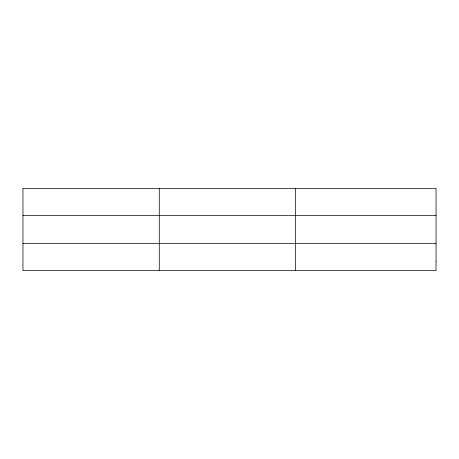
<?xml version="1.0" encoding="UTF-8"?>
<svg xmlns="http://www.w3.org/2000/svg" width="459" height="459" viewBox="0 0 459 459"><rect width="100%" height="100%" fill="white"/><g stroke="black" fill="none" stroke-linecap="round" stroke-linejoin="round"><path stroke-width="0.69" d="M159.273 270.603L159.273 188.397M295.596 270.603L295.596 188.397M22.95 215.523L436.05 215.523M22.95 243.477L436.05 243.477M436.05 261.561L436.05 270.603L22.95 270.603L22.95 188.397L436.05 188.397L436.05 261.561"/></g></svg>
